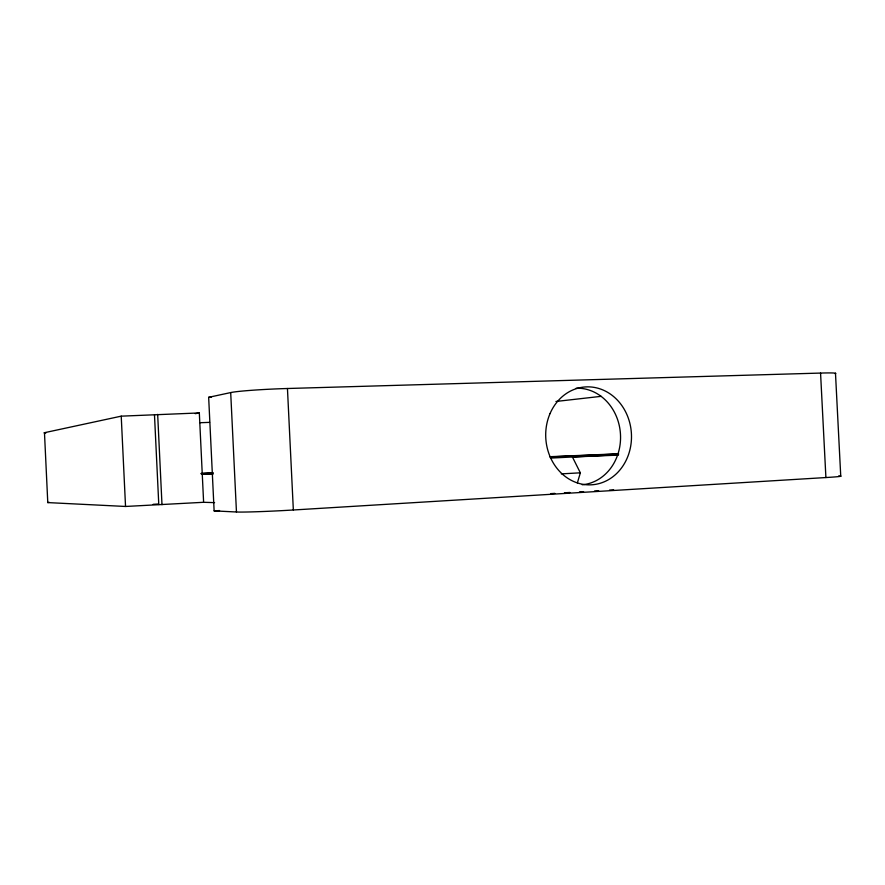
<?xml version="1.0" encoding="UTF-8"?>
<svg xmlns="http://www.w3.org/2000/svg" width="885" height="885" viewBox="0 0 885 885"><rect width="100%" height="100%" fill="white"/><g stroke="black" fill="none" stroke-linecap="round" stroke-linejoin="round"><path stroke-width="1.33" d="M577.374 482.922L580.35 472.822L572.418 456.992L618.449 455.111M203.616 502.293L125.537 506.463L47.779 502.591L44.471 432.699L121.223 416.16L199.324 412.941L203.616 502.293L214.579 502.625M838.67 475.953A39.913 0.951 -2.4 0 1 825.904 477.546L293.344 509.992A44.449 1.327 -2.9 0 1 236.461 511.995L214.126 510.877L208.661 397.321L230.697 392.575A44.427 2.212 -2.6 0 1 287.448 388.504L820.561 373.072A39.891 1.582 -3.5 0 1 835.174 373.691M195.286 413.671L199.324 412.941M49.117 502.282L47.779 502.591M555.946 401.469L601.181 396.336M158.216 504.007L153.149 504.328M214.126 510.877L219.568 510.556M550.78 493.631L554.873 493.376M564.442 492.801L569.918 492.469M579.487 491.883L583.58 491.64M594.521 490.976L598.625 490.721M609.555 490.058L613.659 489.814M561.311 473.873L580.35 472.822M201.028 473.431L213.252 472.822M201.636 473.552L212.654 472.999M550.492 458.098L617.664 454.702M550.26 456.693L617.575 453.828M549.95 456.937L618.726 454.038M200.065 422.72L209.59 422.366M201.194 473.929L212.234 473.519M202.278 474.349L213.274 473.962M208.661 397.321L211.382 397.243M835.484 373.249L840.75 476.274M820.561 373.072L825.904 477.546M287.448 388.504L293.344 509.992M230.697 392.575L236.461 511.995M157.663 414.379L161.988 504.682M154.488 415.01L158.78 504.55M121.223 416.16L125.537 506.463M576.19 388.194A48.398 42.436 86.2 0 1 620.451 433.949A48.398 42.436 86.2 0 1 582.242 484.77M45.832 433.03A26.572 0.752 -2.5 0 1 44.471 432.699M550.05 413.56A49.04 42.878 86.2 0 0 591.567 484.803A49.04 42.878 86.2 0 0 624.179 409.202A49.04 42.878 86.2 0 0 550.05 413.56"/></g></svg>
